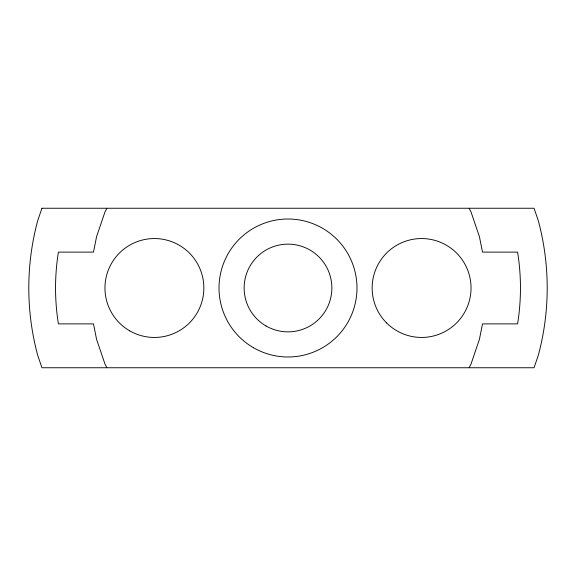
<?xml version="1.0" encoding="UTF-8"?>
<svg xmlns="http://www.w3.org/2000/svg" width="576" height="576" viewBox="0 0 576 576"><rect width="100%" height="100%" fill="white"/><g stroke="black" fill="none" stroke-linecap="round" stroke-linejoin="round"><path stroke-width="0.86" d="M106.826 208.246L104.897 212.155L96.566 236.707L93.499 252.108L58.406 252.108C54.59 275.774 54.59 300.226 58.406 323.892L93.499 323.892L96.566 339.293L104.897 363.845L106.826 367.754M469.174 367.754L471.103 363.845L479.434 339.293L482.501 323.892L517.594 323.892C521.41 300.226 521.41 275.774 517.594 252.108L482.501 252.108L479.434 236.707L471.103 212.155L469.174 208.246M41.933 208.246L37.634 220.918A259.2 259.2 0 0 0 37.634 355.082L41.933 367.754L534.067 367.754L538.366 355.082A259.2 259.2 0 0 0 538.366 220.918L534.067 208.246L41.933 208.246M266.069 325.987A43.862 43.862 0 0 0 331.862 288A43.862 43.862 0 0 0 266.069 250.013A43.862 43.862 0 0 0 266.069 325.987M129.686 330.826A49.45 49.45 0 0 0 203.861 288A49.45 49.45 0 0 0 129.686 245.174A49.45 49.45 0 0 0 129.686 330.826M386.626 322.963A49.45 49.45 0 0 0 469.354 300.794A49.45 49.45 0 0 0 408.787 240.235A49.45 49.45 0 0 0 386.626 322.963M253.505 347.746A68.99 68.99 0 0 0 356.99 288A68.99 68.99 0 0 0 253.505 228.254A68.99 68.99 0 0 0 253.505 347.746"/></g></svg>
